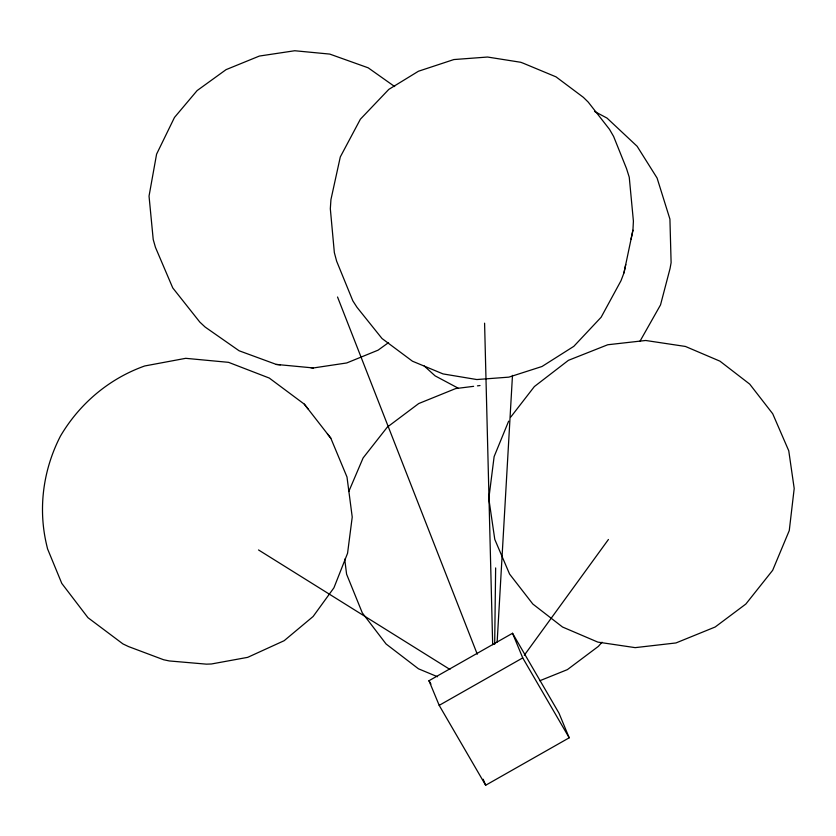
<?xml version="1.0" encoding="UTF-8"?>
<svg xmlns="http://www.w3.org/2000/svg" width="836" height="836" viewBox="0 0 836 836"><rect width="100%" height="100%" fill="white"/><g stroke="black" fill="none" stroke-linecap="round" stroke-linejoin="round"><path stroke-width="1.25" d="M494.672 644.326L495.643 567.916M623.969 272.912L632.936 230.213L633.406 221.101L629.247 177.222L626.54 168.632L613.614 136.456L609.517 129.361L588.23 102.107L583.35 97.321L556.003 76.849L523.545 63.348L520.765 62.282L487.545 57.036L453.864 59.555L418.439 71.238L388.803 89.389L360.389 119.193L340.294 156.949L330.941 199.595L330.325 208.739L334.348 252.608L336.636 261.187L352.823 300.824L356.982 307.282L382.01 338.517L412.451 361.204L443.017 373.911L476.823 379.544L508.873 377.14L542.01 366.492L573.809 346.344L601.126 317.252L621.002 280.708L623.969 272.912L625.746 264.5M497.148 642.069L512.478 375.374M631.055 239.106L632.936 230.213M508.643 421.166L494.128 456.592L488.809 498.653L494.787 539.408L509.584 574.081L532.825 604.031L562.523 627.021L597.834 642.111L635.172 647.639L675.969 642.947L715.177 627L745.858 604.031L772.673 570.288L789.268 530.567L794.2 488.496L788.756 450.782L772.715 413.757L749.714 384.121L719.942 361.162L685.405 346.449L645.685 340.482L607.741 344.756L568.428 360.326L534.361 386.566L510.859 416.934M348.79 491.516L363.106 457.95L387.298 427.133L418.721 403.548L455.672 388.573L473.615 386.336M640.031 341.161L660.524 304.91L670.064 268.492L671.109 262.671L669.918 219.105L657.086 178.037L637.136 146.29L607.03 118.095L594.553 111.439M524.318 655.215L608.43 539.481M602.035 642.205L598.398 646.353L567.383 669.626L539.763 680.765M388.573 342.582L378.081 350.169L346.721 362.96L313.406 367.955L310.856 367.725M428.993 680.723L512.531 633.27L558.991 713.171L569.201 737.801L485.653 785.255L439.193 705.354L428.993 680.723L430.948 684.099M439.193 705.354L522.73 657.901L512.531 633.27M477.45 385.856L480.021 385.542M394.686 86.568L368.195 67.82L329.771 54.089L294.742 50.745L259.379 56.054L226.075 69.639L197.118 90.581L174.473 117.458L156.583 154.169L149.038 196.094L153.218 239.514L155.454 247.362L172.738 287.887L199.804 322.069L205.123 327.043L239.117 350.775L276.329 364.433L280.415 364.82M276.329 364.433L313.406 367.955M437.552 676.752L418.449 668.79L386.086 643.992L362.301 612.872L346.595 574.196L344.704 559.127M458.107 388.134L435.086 375.845L424.27 366.032M258.533 549.952L449.914 669.427M304.314 404.154L269.286 378.06L228.562 362.343L185.728 358.32L144.722 365.969C109.161 378.593 79.545 403.631 60.453 436.099C43.284 469.466 37.965 507.755 46.492 544.382L47.558 548.876L61.791 583.423L87.968 617.689L122.913 643.898L128.525 646.573L163.584 659.74L169.29 660.942L206.398 664.15L211.414 663.983L247.696 657.347L284.156 640.7L313.134 616.477L333.94 587.792L347.567 553.254L352.228 517.066L346.992 477.011L330.816 438.2L304.314 404.154L308.056 408.929M327.388 433.842L330.816 438.2M522.73 657.901L569.201 737.801M483.166 779.236L485.653 785.255M337.535 297.01L477.283 654.233M484.587 323.166L492.676 644.713"/></g></svg>
